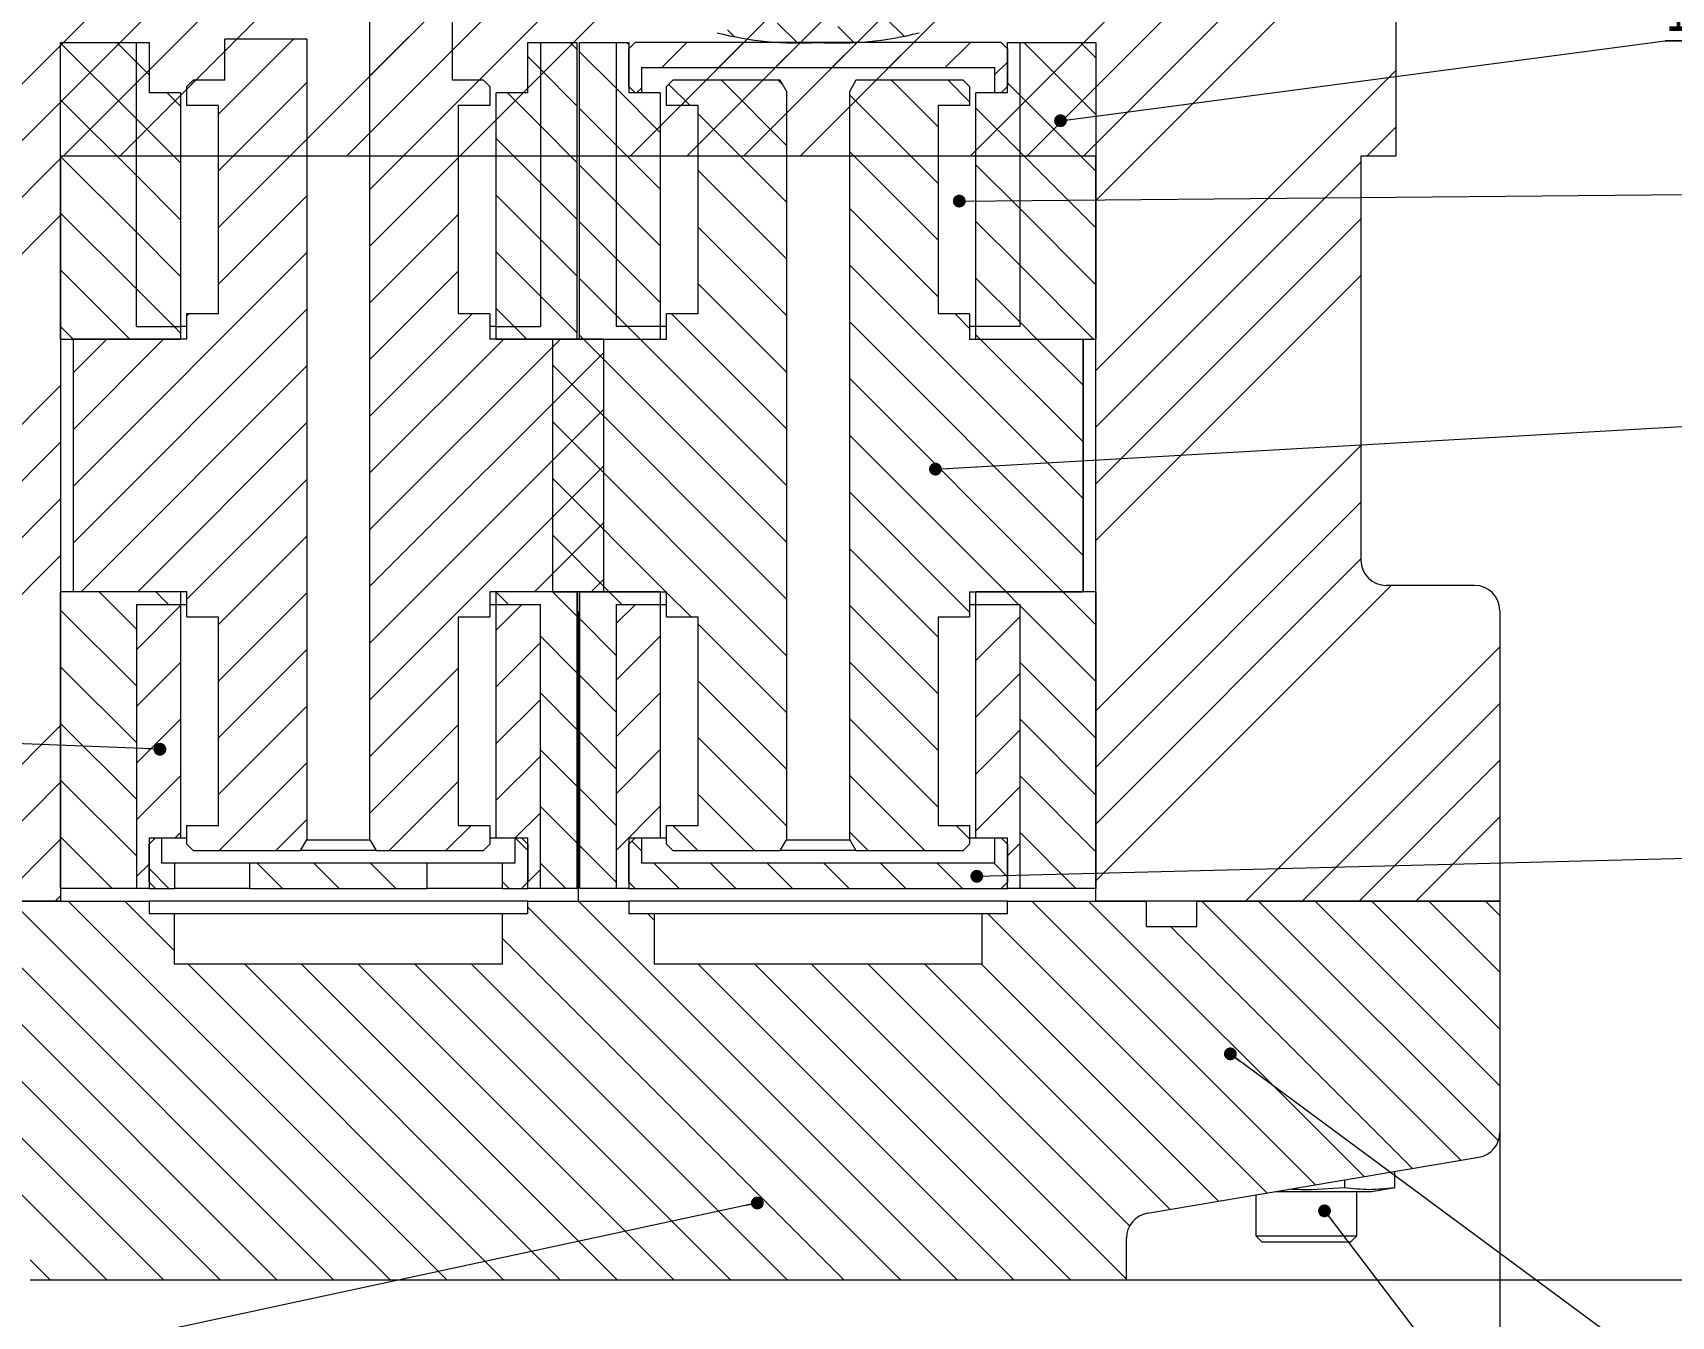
# Model space of a CAD drawing. Header units: millimetres. Extents: x 20 to 415, y 5 to 292.
# Drawn here: x 98.7 to 228.5, y 108.1 to 209.7 of the extents above; entities that cross this region are included whole.
import ezdxf

# ---------------------------------------------------------------- set-up
doc = ezdxf.new("R2010")
doc.units = ezdxf.units.MM
doc.styles.add('SLDTEXTSTYLE0', font='TXT', dxfattribs={"width": 0.7})
doc.dimstyles.new('SLDDIMSTYLE0', dxfattribs={"dimtxt": 4.10931, "dimasz": 3.302, "dimexe": 0, "dimexo": 0.0625, "dimgap": 1.027327, "dimtad": 2, "dimdec": 3, "dimrnd": 1e-09, "dimzin": 12, "dimdsep": 46, "dimtxsty": 'SLDTEXTSTYLE0', "dimsah": 1, "dimcen": 0.09, "dimadec": 0, "dimazin": 3, "dimtfac": 1, "dimtdec": 3, "dimtofl": 0, "dimtmove": 0, "dimatfit": 3, "dimfxl": 0, "dimfrac": 2, "dimtolj": 1, "dimtzin": 12, "dimarcsym": 0})

# ---------------------------------------------------------------- blocks, each defined once
blk = doc.blocks.new('_DOT')
at = {"color": 0, "linetype": 'ByBlock', "lineweight": -2}
blk.add_line((-0.5, 0), (-1, 0), dxfattribs=at)
at = {"color": 0, "linetype": 'ByBlock', "const_width": 0.5}
blk.add_lwpolyline([(-0.25, 0, 1), (0.25, 0, 1)], format="xyb", close=True, dxfattribs=at)
blk = doc.blocks.new('_D')
at = {"color": 7, "linetype": 'Continuous', "lineweight": 0}
for p, q in [((129.34, 258.93), (321.94, 258.93)), ((320.94, 258.93), (320.94, 110.93)), ((185.36, 110.93), (321.94, 110.93))]:
    blk.add_line(p, q, dxfattribs=at)
for points in [[(320.94, 258.93), (320.44, 255.63), (321.45, 255.63)], [(320.94, 110.93), (321.45, 114.23), (320.44, 114.23)]]:
    blk.add_solid(points, dxfattribs=at)
at = {"color": 7, "linetype": 'Continuous', "lineweight": 0, "insert": (315.49, 173.74), "char_height": 4.233, "attachment_point": 1, "rotation": 90, "style": 'SLDTEXTSTYLE0'}
blk.add_mtext('148', dxfattribs=at)
blk = doc.blocks.new('_D_1')
at = {"color": 7, "linetype": 'Continuous', "lineweight": 0}
for p, q in [((68.94, 140.93), (68.94, 69.93)), ((214.94, 140.93), (214.94, 69.93)), ((214.94, 70.93), (68.94, 70.93))]:
    blk.add_line(p, q, dxfattribs=at)
for points in [[(68.94, 70.93), (72.25, 70.42), (72.25, 71.44)], [(214.94, 70.93), (211.64, 71.44), (211.64, 70.42)]]:
    blk.add_solid(points, dxfattribs=at)
at = {"color": 7, "linetype": 'Continuous', "lineweight": 0, "insert": (130.32, 76.38), "char_height": 4.233, "attachment_point": 1, "style": 'SLDTEXTSTYLE0'}
blk.add_mtext('146', dxfattribs=at)
blk = doc.blocks.new('SW_NOTE_7')
at = {"color": 0, "linetype": 'Continuous', "lineweight": 0}
for p, q in [((-0.08, 0.25), (5.25, 0.25)), ((5.25, 0.25), (-0.08, 0.25)), ((-0.08, 0.25), (5.25, 0.25)), ((5.25, 0.25), (-0.08, 0.25)), ((-0.08, 0.25), (5.25, 0.25)), ((5.25, 0.25), (-0.08, 0.25))]:
    blk.add_line(p, q, dxfattribs=at)
at = {"color": 0, "linetype": 'Continuous', "lineweight": 0, "insert": (0, 4.51), "char_height": 3.5, "attachment_point": 1, "style": 'SLDTEXTSTYLE0'}
blk.add_mtext('14', dxfattribs=at)

msp = doc.modelspace()

# ---------------------------------------------------------------- hatches: boundary and pattern name
at = {"linetype": 'Continuous', "lineweight": 0}
h = msp.add_hatch(dxfattribs=at)
h.set_pattern_fill('ANSI31', style=0)
edge = h.paths.add_edge_path(flags=0)
edge.add_line((132.4441, 146.9274), (132.4441, 163.4274))
edge.add_line((132.4441, 163.4274), (134.9441, 163.4274))
edge.add_line((134.9441, 163.4274), (134.9441, 165.4274))
edge.add_line((134.9441, 165.4274), (143.9441, 165.4274))
edge.add_line((143.9441, 165.4274), (143.9441, 185.4274))
edge.add_line((143.9441, 185.4274), (134.9441, 185.4274))
edge.add_line((134.9441, 185.4274), (134.9441, 187.4274))
edge.add_line((134.9441, 187.4274), (132.4441, 187.4274))
edge.add_line((132.4441, 187.4274), (132.4441, 203.9274))
edge.add_line((132.4441, 203.9274), (134.9441, 203.9274))
edge.add_line((134.9441, 203.9274), (134.9441, 205.4274))
edge.add_line((134.9441, 205.4274), (134.4441, 205.9274))
edge.add_line((134.4441, 205.9274), (131.9441, 205.9274))
edge.add_line((131.9441, 205.9274), (131.9441, 233.9274))
edge.add_line((131.9441, 233.9274), (131.4441, 233.9274))
edge.add_arc((131.4441, 235.9274), 2, 180, 270, ccw=False)
edge.add_line((129.4441, 235.9274), (129.4441, 236.9274))
edge.add_line((129.4441, 236.9274), (129.5337, 236.9274))
edge.add_spline(control_points=[(129.5337, 236.9274), (129.6144, 237.007), (129.6963, 237.0854), (129.7792, 237.1628), (129.862, 237.2402), (129.9458, 237.3167), (130.0303, 237.3922), (130.1, 237.4546), (130.1703, 237.5165), (130.2411, 237.5778)], knot_values=[0, 0, 0, 0, 0.00034012, 0.00034012, 0.00034012, 0.00068022, 0.00068022, 0.00068022, 0.00096102, 0.00096102, 0.00096102, 0.00096102], weights=[1, 1, 1, 1, 1, 1, 1, 1, 1, 1], degree=3, periodic=0)
edge.add_line((130.2411, 237.5778), (130.2411, 256.2771))
edge.add_spline(control_points=[(130.2411, 256.2771), (130.1703, 256.3384), (130.1, 256.4002), (130.0303, 256.4626), (129.9458, 256.5382), (129.862, 256.6146), (129.7792, 256.692), (129.6963, 256.7695), (129.6144, 256.8479), (129.5337, 256.9274)], knot_values=[0.00156653, 0.00156653, 0.00156653, 0.00156653, 0.00184735, 0.00184735, 0.00184735, 0.00218746, 0.00218746, 0.00218746, 0.00252759, 0.00252759, 0.00252759, 0.00252759], weights=[1, 1, 1, 1, 1, 1, 1, 1, 1, 1], degree=3, periodic=0)
edge.add_line((129.5337, 256.9274), (129.4441, 256.9274))
edge.add_line((129.4441, 256.9274), (129.4441, 258.8274))
edge.add_line((129.4441, 258.8274), (129.3441, 258.9274))
edge.add_line((129.3441, 258.9274), (124.6441, 258.9274))
edge.add_line((124.6441, 258.9274), (124.1441, 258.0614))
edge.add_line((124.1441, 258.0614), (124.1441, 251.9274))
edge.add_line((124.1441, 251.9274), (121.7441, 251.9274))
edge.add_line((121.7441, 251.9274), (121.7441, 258.0614))
edge.add_line((121.7441, 258.0614), (121.2441, 258.9274))
edge.add_line((121.2441, 258.9274), (116.5441, 258.9274))
edge.add_line((116.5441, 258.9274), (116.4441, 258.8274))
edge.add_line((116.4441, 258.8274), (116.4441, 256.9274))
edge.add_line((116.4441, 256.9274), (116.3546, 256.9274))
edge.add_spline(control_points=[(116.3546, 256.9274), (116.2192, 256.7941), (116.0807, 256.664), (115.9399, 256.5364), (115.8708, 256.4738), (115.8012, 256.4118), (115.7311, 256.3503), (115.7032, 256.3258), (115.6752, 256.3014), (115.6472, 256.2771)], knot_values=[0, 0, 0, 0, 0.00057, 0.00057, 0.00057, 0.0008496, 0.0008496, 0.0008496, 0.00096095, 0.00096095, 0.00096095, 0.00096095], weights=[1, 1, 1, 1, 1, 1, 1, 1, 1, 1], degree=3, periodic=0)
edge.add_line((115.6472, 256.2771), (115.6472, 237.5778))
edge.add_spline(control_points=[(115.6472, 237.5778), (115.6752, 237.5535), (115.7032, 237.5291), (115.7311, 237.5046), (115.8012, 237.4431), (115.8708, 237.3811), (115.9399, 237.3185), (116.0807, 237.1909), (116.2192, 237.0608), (116.3546, 236.9274)], knot_values=[0.00156655, 0.00156655, 0.00156655, 0.00156655, 0.00167792, 0.00167792, 0.00167792, 0.00195755, 0.00195755, 0.00195755, 0.00252763, 0.00252763, 0.00252763, 0.00252763], weights=[1, 1, 1, 1, 1, 1, 1, 1, 1, 1], degree=3, periodic=0)
edge.add_line((116.3546, 236.9274), (116.4441, 236.9274))
edge.add_line((116.4441, 236.9274), (116.4441, 235.9274))
edge.add_arc((114.4441, 235.9274), 2, 270, 360, ccw=False)
edge.add_line((114.4441, 233.9274), (113.9441, 233.9274))
edge.add_line((113.9441, 233.9274), (113.9441, 210.9881))
edge.add_line((113.9441, 210.9881), (120.4441, 210.9881))
edge.add_line((120.4441, 210.9881), (120.4441, 218.9274))
edge.add_line((120.4441, 218.9274), (125.4441, 218.9274))
edge.add_line((125.4441, 218.9274), (125.4441, 145.7935))
edge.add_line((125.4441, 145.7935), (125.9441, 144.9274))
edge.add_line((125.9441, 144.9274), (134.4441, 144.9274))
edge.add_line((134.4441, 144.9274), (134.9441, 145.4274))
edge.add_line((134.9441, 145.4274), (134.9441, 146.9274))
edge.add_line((134.9441, 146.9274), (132.4441, 146.9274))
h = msp.add_hatch(dxfattribs=at)
h.set_pattern_fill('DIN 201 сталь и отлитый из стали металл', style=0, pattern_type=2)
h.set_pattern_definition([(45, (0, 0), (-13.4704, 13.4704), []), (45, (4.49, 0), (-13.4704, 13.4704), []), (45, (8.98, 0), (-13.4704, 13.4704), []), (45, (13.47, 0), (-13.4704, 13.4704), [])])
edge = h.paths.add_edge_path(flags=0)
edge.add_line((79.9441, 165.9274), (70.9441, 165.9274))
edge.add_arc((70.9441, 163.9274), 2, 90, 180)
edge.add_line((68.9441, 163.9274), (68.9441, 140.9274))
edge.add_line((68.9441, 140.9274), (100.9441, 140.9274))
edge.add_line((100.9441, 140.9274), (100.9441, 199.9274))
edge.add_line((100.9441, 199.9274), (182.9441, 199.9274))
edge.add_line((182.9441, 199.9274), (182.9441, 140.9274))
edge.add_line((182.9441, 140.9274), (214.9441, 140.9274))
edge.add_line((214.9441, 140.9274), (214.9441, 163.9274))
edge.add_arc((212.9441, 163.9274), 2, 0, 90)
edge.add_line((212.9441, 165.9274), (205.9441, 165.9274))
edge.add_arc((205.9441, 167.9274), 2, 180, 270, ccw=False)
edge.add_line((203.9441, 167.9274), (203.9441, 199.9274))
edge.add_line((203.9441, 199.9274), (206.6941, 199.9274))
edge.add_line((206.6941, 199.9274), (206.6941, 214.9274))
edge.add_line((206.6941, 214.9274), (206.7026, 214.9274))
edge.add_line((206.7026, 214.9274), (206.7026, 228.9274))
edge.add_line((206.7026, 228.9274), (144.9195, 228.9274))
edge.add_line((144.9195, 228.9274), (144.9195, 231.9274))
edge.add_line((144.9195, 231.9274), (139.9441, 231.9274))
edge.add_line((139.9441, 231.9274), (139.9441, 215.9274))
edge.add_line((139.9441, 215.9274), (136.9441, 215.9274))
edge.add_line((136.9441, 215.9274), (136.9441, 214.9274))
edge.add_line((136.9441, 214.9274), (108.9441, 214.9274))
edge.add_line((108.9441, 214.9274), (108.9441, 215.9274))
edge.add_line((108.9441, 215.9274), (105.9441, 215.9274))
edge.add_line((105.9441, 215.9274), (105.9441, 239.9274))
edge.add_line((105.9441, 239.9274), (100.9441, 239.9274))
edge.add_line((100.9441, 239.9274), (100.9441, 240.9274))
edge.add_line((100.9441, 240.9274), (98.9441, 240.9274))
edge.add_line((98.9441, 240.9274), (98.9441, 243.9274))
edge.add_line((98.9441, 243.9274), (100.9441, 243.9274))
edge.add_line((100.9441, 243.9274), (100.9441, 245.9274))
edge.add_line((100.9441, 245.9274), (87.9441, 245.9274))
edge.add_line((87.9441, 245.9274), (87.9441, 239.9274))
edge.add_line((87.9441, 239.9274), (78.2491, 239.9274))
edge.add_line((78.2491, 239.9274), (78.2491, 229.9274))
edge.add_line((78.2491, 229.9274), (78.3004, 229.9274))
edge.add_line((78.3004, 229.9274), (78.3004, 214.9274))
edge.add_line((78.3004, 214.9274), (77.1941, 214.9274))
edge.add_line((77.1941, 214.9274), (77.1941, 199.9274))
edge.add_line((77.1941, 199.9274), (79.9441, 199.9274))
edge.add_line((79.9441, 199.9274), (79.9441, 165.9274))
h.paths.add_polyline_path([(149.4441, 214.9274), (149.4441, 218.9274), (172.4441, 218.9274), (172.4441, 214.9274)], flags=0)
h = msp.add_hatch(dxfattribs=at)
h.set_pattern_fill('ANSI31', angle=90, style=0)
edge = h.paths.add_edge_path(flags=0)
edge.add_line((150.9441, 213.7705), (149.4441, 213.7815))
edge.add_line((149.4441, 213.7815), (149.4441, 210.9274))
edge.add_line((149.4441, 210.9274), (153.9441, 210.9274))
edge.add_line((153.9441, 210.9274), (153.9441, 209.9274))
edge.add_line((153.9441, 209.9274), (152.9441, 209.9274))
edge.add_line((152.9441, 209.9274), (152.9441, 209.6889))
edge.add_arc((159.378, 234.8802), 26, 255.672938, 273.453338)
edge.add_arc((162.5102, 234.8802), 26, 266.546662, 284.327062)
edge.add_line((168.9441, 209.6889), (168.9441, 209.9274))
edge.add_line((168.9441, 209.9274), (167.9441, 209.9274))
edge.add_line((167.9441, 209.9274), (167.9441, 210.9274))
edge.add_line((167.9441, 210.9274), (172.4441, 210.9274))
edge.add_line((172.4441, 210.9274), (172.4441, 213.7815))
edge.add_line((172.4441, 213.7815), (170.9441, 213.7705))
edge.add_line((170.9441, 213.7705), (170.9441, 216.2713))
edge.add_line((170.9441, 216.2713), (172.4441, 216.2823))
edge.add_line((172.4441, 216.2823), (172.4441, 218.9274))
edge.add_line((172.4441, 218.9274), (166.9441, 218.9274))
edge.add_line((166.9441, 218.9274), (166.9441, 210.9274))
edge.add_line((166.9441, 210.9274), (160.9441, 209.9274))
edge.add_line((160.9441, 209.9274), (154.9441, 210.9274))
edge.add_line((154.9441, 210.9274), (154.9441, 218.9274))
edge.add_line((154.9441, 218.9274), (149.4441, 218.9274))
edge.add_line((149.4441, 218.9274), (149.4441, 216.2823))
edge.add_line((149.4441, 216.2823), (150.9441, 216.2713))
edge.add_line((150.9441, 216.2713), (150.9441, 213.7705))
h = msp.add_hatch(dxfattribs=at)
h.set_pattern_fill('ANSI31', style=0)
h.paths.add_polyline_path([(101.9537, 185.4274), (101.9537, 165.4274), (110.9441, 165.4274), (110.9441, 163.4274), (113.4441, 163.4274), (113.4441, 146.9274), (110.9441, 146.9274), (110.9441, 145.4274), (111.4441, 144.9274), (119.9441, 144.9274), (120.4441, 145.7935), (120.4441, 209.1833), (113.9441, 209.1833), (113.9441, 205.9274), (111.4441, 205.9274), (110.9441, 205.4274), (110.9441, 203.9274), (113.4441, 203.9274), (113.4441, 187.4274), (110.9441, 187.4274), (110.9441, 185.4274)], flags=0)
h = msp.add_hatch(dxfattribs=at)
h.set_pattern_fill('ANSI31', angle=90, style=0)
h.paths.add_polyline_path([(100.9441, 208.9274), (100.9441, 185.4274), (110.4441, 185.4274), (110.4441, 186.4274), (106.9441, 186.4274), (106.9441, 208.9274)], flags=0)
h = msp.add_hatch(dxfattribs=at)
h.set_pattern_fill('ANSI31', angle=90, style=0)
h.paths.add_polyline_path([(106.9441, 208.9274), (106.9441, 186.4274), (110.4441, 186.4274), (110.4441, 204.9274), (107.9441, 204.9274), (107.9441, 208.9274)], flags=0)
h = msp.add_hatch(dxfattribs=at)
h.set_pattern_fill('ANSI31', angle=90, style=0)
h.paths.add_polyline_path([(141.8412, 185.4274), (141.8412, 208.9274), (138.9441, 208.9274), (138.9441, 186.4274), (135.4441, 186.4274), (135.4441, 185.4274)], flags=0)
h = msp.add_hatch(dxfattribs=at)
h.set_pattern_fill('ANSI31', angle=90, style=0)
h.paths.add_polyline_path([(138.9441, 186.4274), (138.9441, 208.9274), (137.9441, 208.9274), (137.9441, 204.9274), (135.4441, 204.9274), (135.4441, 186.4274)], flags=0)
h = msp.add_hatch(dxfattribs=at)
h.set_pattern_fill('ANSI31', angle=90, style=0)
h.paths.add_polyline_path([(142.047, 208.9274), (142.047, 185.4274), (148.4441, 185.4274), (148.4441, 186.4274), (144.9441, 186.4274), (144.9441, 208.9274)], flags=0)
h = msp.add_hatch(dxfattribs=at)
h.set_pattern_fill('ANSI31', angle=90, style=0)
h.paths.add_polyline_path([(144.9441, 208.9274), (144.9441, 186.4274), (148.4441, 186.4274), (148.4441, 204.9274), (145.9441, 204.9274), (145.9441, 208.9274)], flags=0)
h = msp.add_hatch(dxfattribs=at)
h.set_pattern_fill('ANSI31', style=0)
h.paths.add_polyline_path([(145.9441, 208.4274), (145.9441, 205.4274), (146.4441, 204.9274), (146.9441, 204.9274), (146.9441, 206.9274), (174.9441, 206.9274), (174.9441, 204.9274), (175.4441, 204.9274), (175.9441, 205.4274), (175.9441, 208.4274), (175.4441, 208.9274), (146.4441, 208.9274)], flags=0)
h = msp.add_hatch(dxfattribs=at)
h.set_pattern_fill('ANSI31', angle=90, style=0)
h.paths.add_polyline_path([(176.9441, 186.4274), (176.9441, 208.9274), (175.9441, 208.9274), (175.9441, 204.9274), (173.4441, 204.9274), (173.4441, 186.4274)], flags=0)
h = msp.add_hatch(dxfattribs=at)
h.set_pattern_fill('ANSI31', angle=90, style=0)
h.paths.add_polyline_path([(182.9441, 185.4274), (182.9441, 208.9274), (176.9441, 208.9274), (176.9441, 186.4274), (173.4441, 186.4274), (173.4441, 185.4274)], flags=0)
h = msp.add_hatch(dxfattribs=at)
h.set_pattern_fill('ANSI31', angle=90, style=0)
h.paths.add_polyline_path([(148.9441, 185.4274), (139.9204, 185.4274), (139.9204, 165.4274), (148.9441, 165.4274), (148.9441, 163.4274), (151.4441, 163.4274), (151.4441, 146.9274), (148.9441, 146.9274), (148.9441, 145.4274), (149.4441, 144.9274), (157.9441, 144.9274), (158.4441, 145.7935), (158.4441, 205.0614), (157.9441, 205.9274), (149.4441, 205.9274), (148.9441, 205.4274), (148.9441, 203.9274), (151.4441, 203.9274), (151.4441, 187.4274), (148.9441, 187.4274)], flags=0)
h = msp.add_hatch(dxfattribs=at)
h.set_pattern_fill('ANSI31', angle=90, style=0)
h.paths.add_polyline_path([(181.9264, 185.4274), (172.9441, 185.4274), (172.9441, 187.4274), (170.4441, 187.4274), (170.4441, 203.9274), (172.9441, 203.9274), (172.9441, 205.4274), (172.4441, 205.9274), (163.9441, 205.9274), (163.4441, 205.0614), (163.4441, 145.7935), (163.9441, 144.9274), (172.4441, 144.9274), (172.9441, 145.4274), (172.9441, 146.9274), (170.4441, 146.9274), (170.4441, 163.4274), (172.9441, 163.4274), (172.9441, 165.4274), (181.9264, 165.4274)], flags=0)
h = msp.add_hatch(dxfattribs=at)
h.set_pattern_fill('ANSI31', angle=90, style=0)
h.paths.add_polyline_path([(100.9441, 165.4274), (100.9441, 141.9274), (106.9441, 141.9274), (106.9441, 164.4274), (110.4441, 164.4274), (110.4441, 165.4274)], flags=0)
h = msp.add_hatch(dxfattribs=at)
h.set_pattern_fill('ANSI31', angle=90, style=0)
h.paths.add_polyline_path([(141.8325, 141.9274), (141.8325, 165.4274), (135.4441, 165.4274), (135.4441, 164.4274), (138.9441, 164.4274), (138.9441, 141.9274)], flags=0)
h = msp.add_hatch(dxfattribs=at)
h.set_pattern_fill('ANSI31', angle=90, style=0)
h.paths.add_polyline_path([(142.0557, 165.4274), (142.0557, 141.9274), (144.9441, 141.9274), (144.9441, 164.4274), (148.4441, 164.4274), (148.4441, 165.4274)], flags=0)
h = msp.add_hatch(dxfattribs=at)
h.set_pattern_fill('ANSI31', angle=90, style=0)
h.paths.add_polyline_path([(182.9441, 141.9274), (182.9441, 165.4274), (173.4441, 165.4274), (173.4441, 164.4274), (176.9441, 164.4274), (176.9441, 141.9274)], flags=0)
h = msp.add_hatch(dxfattribs=at)
h.set_pattern_fill('ANSI31', style=0)
h.paths.add_polyline_path([(106.9441, 164.4274), (106.9441, 141.9274), (107.9441, 141.9274), (107.9441, 145.9274), (110.4441, 145.9274), (110.4441, 164.4274)], flags=0)
h = msp.add_hatch(dxfattribs=at)
h.set_pattern_fill('ANSI31', style=0)
h.paths.add_polyline_path([(138.9441, 141.9274), (138.9441, 164.4274), (135.4441, 164.4274), (135.4441, 145.9274), (137.9441, 145.9274), (137.9441, 141.9274)], flags=0)
h = msp.add_hatch(dxfattribs=at)
h.set_pattern_fill('ANSI31', style=0)
h.paths.add_polyline_path([(144.9441, 164.4274), (144.9441, 141.9274), (145.9441, 141.9274), (145.9441, 145.9274), (148.4441, 145.9274), (148.4441, 164.4274)], flags=0)
h = msp.add_hatch(dxfattribs=at)
h.set_pattern_fill('ANSI31', style=0)
h.paths.add_polyline_path([(176.9441, 141.9274), (176.9441, 164.4274), (173.4441, 164.4274), (173.4441, 145.9274), (175.9441, 145.9274), (175.9441, 141.9274)], flags=0)
h = msp.add_hatch(dxfattribs=at)
h.set_pattern_fill('ANSI31', angle=90, style=0)
h.paths.add_polyline_path([(109.9522, 141.9274), (109.9522, 143.9274), (108.9441, 143.9274), (108.9441, 145.9274), (108.4441, 145.9274), (107.9441, 145.4274), (107.9441, 142.4274), (108.4441, 141.9274)], flags=0)
h = msp.add_hatch(dxfattribs=at)
h.set_pattern_fill('ANSI31', angle=90, style=0)
h.paths.add_polyline_path([(136.9441, 145.9274), (136.9441, 143.9274), (135.938, 143.9274), (135.938, 141.9274), (137.4441, 141.9274), (137.9441, 142.4274), (137.9441, 145.4274), (137.4441, 145.9274)], flags=0)
h = msp.add_hatch(dxfattribs=at)
h.set_pattern_fill('ANSI31', angle=90, style=0)
h.paths.add_polyline_path([(175.9441, 142.4274), (175.9441, 145.4274), (175.4441, 145.9274), (174.9441, 145.9274), (174.9441, 143.9274), (146.9441, 143.9274), (146.9441, 145.9274), (146.4441, 145.9274), (145.9441, 145.4274), (145.9441, 142.4274), (146.4441, 141.9274), (175.4441, 141.9274)], flags=0)
h = msp.add_hatch(dxfattribs=at)
h.set_pattern_fill('ANSI31', angle=90, style=0)
h.paths.add_polyline_path([(115.9398, 143.9274), (115.9398, 141.9274), (129.9502, 141.9274), (129.9502, 143.9274)], flags=0)
h = msp.add_hatch(dxfattribs=at)
h.set_pattern_fill('ANSI31', angle=90, style=0)
edge = h.paths.add_edge_path(flags=0)
edge.add_line((92.9441, 140.9274), (68.9441, 140.9274))
edge.add_line((68.9441, 140.9274), (68.9441, 122.6177))
edge.add_arc((70.9441, 122.6177), 2, 180, 260.405932)
edge.add_line((70.6108, 120.6457), (96.8579, 116.2092))
edge.add_arc((96.5245, 114.2371), 2, 0, 80.405932, ccw=False)
edge.add_line((98.5245, 114.2371), (98.5245, 110.9274))
edge.add_line((98.5245, 110.9274), (185.3637, 110.9274))
edge.add_line((185.3637, 110.9274), (185.3637, 114.2371))
edge.add_arc((187.3637, 114.2371), 2, 99.594068, 180, ccw=False)
edge.add_line((187.0304, 116.2092), (213.2775, 120.6457))
edge.add_arc((212.9441, 122.6177), 2, 279.594068, 360)
edge.add_line((214.9441, 122.6177), (214.9441, 140.9274))
edge.add_line((214.9441, 140.9274), (190.9441, 140.9274))
edge.add_line((190.9441, 140.9274), (190.9441, 138.9274))
edge.add_line((190.9441, 138.9274), (186.9441, 138.9274))
edge.add_line((186.9441, 138.9274), (186.9441, 140.9274))
edge.add_line((186.9441, 140.9274), (175.9441, 140.9274))
edge.add_line((175.9441, 140.9274), (175.9441, 139.9274))
edge.add_line((175.9441, 139.9274), (173.9441, 139.9274))
edge.add_line((173.9441, 139.9274), (173.9441, 135.9274))
edge.add_line((173.9441, 135.9274), (147.9441, 135.9274))
edge.add_line((147.9441, 135.9274), (147.9441, 139.9274))
edge.add_line((147.9441, 139.9274), (145.9441, 139.9274))
edge.add_line((145.9441, 139.9274), (145.9441, 140.9274))
edge.add_line((145.9441, 140.9274), (137.9441, 140.9274))
edge.add_line((137.9441, 140.9274), (137.9441, 139.9274))
edge.add_line((137.9441, 139.9274), (135.9441, 139.9274))
edge.add_line((135.9441, 139.9274), (135.9441, 135.9274))
edge.add_line((135.9441, 135.9274), (109.9441, 135.9274))
edge.add_line((109.9441, 135.9274), (109.9441, 139.9274))
edge.add_line((109.9441, 139.9274), (107.9441, 139.9274))
edge.add_line((107.9441, 139.9274), (107.9441, 140.9274))
edge.add_line((107.9441, 140.9274), (96.9441, 140.9274))
edge.add_line((96.9441, 140.9274), (96.9441, 138.9274))
edge.add_line((96.9441, 138.9274), (92.9441, 138.9274))
edge.add_line((92.9441, 138.9274), (92.9441, 140.9274))

# ---------------------------------------------------------------- linework, layer by layer
at = {"color": 7, "linetype": 'Continuous', "lineweight": 15}
for p, q in [((131.9441, 233.9274), (131.9441, 205.9274)), ((125.4441, 145.7935), (125.4441, 218.9274)), ((206.6941, 214.9274), (206.6941, 199.9274)), ((113.9441, 205.9274), (113.9441, 209.1833)), ((120.4441, 209.1833), (113.9441, 209.1833)), ((120.4441, 209.1833), (120.4441, 145.7935)), ((100.9441, 185.4274), (100.9441, 208.9274)), ((100.9441, 208.9274), (106.9441, 208.9274)), ((106.9441, 186.4274), (106.9441, 208.9274)), ((106.9441, 208.9274), (107.9441, 208.9274)), ((107.9441, 208.9274), (107.9441, 204.9274)), ((137.9441, 204.9274), (137.9441, 208.9274)), ((137.9441, 208.9274), (138.9441, 208.9274)), ((138.9441, 208.9274), (138.9441, 186.4274)), ((138.9441, 208.9274), (141.8412, 208.9274)), ((141.8412, 208.9274), (141.8412, 185.4274)), ((142.047, 185.4274), (142.047, 208.9274)), ((142.047, 208.9274), (144.9441, 208.9274)), ((144.9441, 208.9274), (144.9441, 186.4274)), ((144.9441, 208.9274), (145.9441, 208.9274)), ((146.4441, 208.9274), (145.9441, 208.4274)), ((145.9441, 208.9274), (145.9441, 204.9274)), ((145.9441, 205.4274), (145.9441, 208.4274)), ((175.4441, 208.9274), (146.4441, 208.9274)), ((175.9441, 208.4274), (175.4441, 208.9274)), ((175.9441, 204.9274), (175.9441, 208.9274)), ((175.9441, 208.9274), (176.9441, 208.9274)), ((175.9441, 208.4274), (175.9441, 205.4274)), ((176.9441, 186.4274), (176.9441, 208.9274)), ((176.9441, 208.9274), (182.9441, 208.9274)), ((182.9441, 208.9274), (182.9441, 185.4274)), ((146.9441, 206.9274), (174.9441, 206.9274)), ((146.9441, 206.9274), (146.9441, 204.9274)), ((174.9441, 204.9274), (174.9441, 206.9274)), ((111.4441, 205.9274), (110.9441, 205.4274)), ((110.9441, 203.9274), (110.9441, 205.4274)), ((113.9441, 205.9274), (111.4441, 205.9274)), ((134.4441, 205.9274), (131.9441, 205.9274)), ((134.9441, 205.4274), (134.4441, 205.9274)), ((134.9441, 205.4274), (134.9441, 203.9274)), ((145.9441, 205.4274), (146.4441, 204.9274)), ((149.4441, 205.9274), (148.9441, 205.4274)), ((148.9441, 203.9274), (148.9441, 205.4274)), ((157.9441, 205.9274), (149.4441, 205.9274)), ((158.4441, 205.0614), (157.9441, 205.9274)), ((163.9441, 205.9274), (163.4441, 205.0614)), ((172.4441, 205.9274), (163.9441, 205.9274)), ((172.9441, 205.4274), (172.4441, 205.9274)), ((172.9441, 205.4274), (172.9441, 203.9274)), ((175.4441, 204.9274), (175.9441, 205.4274)), ((110.4441, 204.9274), (107.9441, 204.9274)), ((110.4441, 204.9274), (110.4441, 186.4274)), ((113.4441, 203.9274), (110.9441, 203.9274)), ((113.4441, 187.4274), (113.4441, 203.9274)), ((134.9441, 203.9274), (132.4441, 203.9274)), ((132.4441, 203.9274), (132.4441, 187.4274)), ((135.4441, 186.4274), (135.4441, 204.9274)), ((137.9441, 204.9274), (135.4441, 204.9274)), ((148.4441, 204.9274), (145.9441, 204.9274)), ((146.9441, 204.9274), (146.4441, 204.9274)), ((148.4441, 204.9274), (148.4441, 186.4274)), ((151.4441, 203.9274), (148.9441, 203.9274)), ((151.4441, 187.4274), (151.4441, 203.9274)), ((158.4441, 205.0614), (158.4441, 145.7935)), ((163.4441, 145.7935), (163.4441, 205.0614)), ((170.4441, 203.9274), (170.4441, 187.4274)), ((172.9441, 203.9274), (170.4441, 203.9274)), ((173.4441, 186.4274), (173.4441, 204.9274)), ((175.9441, 204.9274), (173.4441, 204.9274)), ((175.4441, 204.9274), (174.9441, 204.9274)), ((182.9441, 199.9274), (100.9441, 199.9274)), ((100.9441, 199.9274), (100.9441, 140.9274)), ((182.9441, 140.9274), (182.9441, 199.9274)), ((206.6941, 199.9274), (203.9441, 199.9274)), ((203.9441, 199.9274), (203.9441, 167.9274)), ((110.9441, 185.4274), (110.9441, 187.4274)), ((113.4441, 187.4274), (110.9441, 187.4274)), ((134.9441, 187.4274), (132.4441, 187.4274)), ((134.9441, 187.4274), (134.9441, 185.4274)), ((148.9441, 185.4274), (148.9441, 187.4274)), ((151.4441, 187.4274), (148.9441, 187.4274)), ((172.9441, 187.4274), (170.4441, 187.4274)), ((172.9441, 187.4274), (172.9441, 185.4274)), ((106.9441, 186.4274), (110.4441, 186.4274)), ((110.9441, 186.4274), (110.4441, 186.4274)), ((110.4441, 186.4274), (110.4441, 185.4274)), ((135.4441, 186.4274), (134.9441, 186.4274)), ((135.4441, 186.4274), (138.9441, 186.4274)), ((135.4441, 185.4274), (135.4441, 186.4274)), ((148.4441, 186.4274), (144.9441, 186.4274)), ((148.4441, 186.4274), (148.4441, 185.4274)), ((148.9441, 186.4274), (148.4441, 186.4274)), ((173.4441, 186.4274), (172.9441, 186.4274)), ((173.4441, 185.4274), (173.4441, 186.4274)), ((176.9441, 186.4274), (173.4441, 186.4274)), ((100.9441, 185.4274), (110.4441, 185.4274)), ((101.9455, 185.4274), (101.9455, 165.4274)), ((110.9441, 185.4274), (101.9537, 185.4274)), ((101.9537, 165.4274), (101.9537, 185.4274)), ((143.9441, 185.4274), (134.9441, 185.4274)), ((135.4441, 185.4274), (141.8412, 185.4274)), ((139.9204, 165.4274), (139.9204, 185.4274)), ((139.9204, 185.4274), (148.9441, 185.4274)), ((142.047, 185.4274), (148.4441, 185.4274)), ((143.9441, 185.4274), (143.9441, 165.4274)), ((172.9441, 185.4274), (181.9264, 185.4274)), ((173.4441, 185.4274), (182.9441, 185.4274)), ((181.9264, 185.4274), (181.9264, 165.4274)), ((181.9307, 165.4274), (181.9307, 185.4274)), ((100.9441, 141.9274), (100.9441, 165.4274)), ((110.4441, 165.4274), (100.9441, 165.4274)), ((110.9441, 165.4274), (101.9537, 165.4274)), ((110.4441, 165.4274), (110.4441, 164.4274)), ((110.9441, 163.4274), (110.9441, 165.4274)), ((143.9441, 165.4274), (134.9441, 165.4274)), ((134.9441, 165.4274), (134.9441, 163.4274)), ((135.4441, 164.4274), (135.4441, 165.4274)), ((141.8325, 165.4274), (135.4441, 165.4274)), ((139.9204, 165.4274), (148.9441, 165.4274)), ((141.8325, 165.4274), (141.8325, 141.9274)), ((141.8953, 165.4274), (141.8953, 141.9274)), ((142.0557, 141.9274), (142.0557, 165.4274)), ((148.4441, 165.4274), (142.0557, 165.4274)), ((148.4441, 165.4274), (148.4441, 164.4274)), ((148.9441, 163.4274), (148.9441, 165.4274)), ((172.9441, 165.4274), (172.9441, 163.4274)), ((172.9441, 165.4274), (181.9264, 165.4274)), ((173.4441, 164.4274), (173.4441, 165.4274)), ((182.9441, 165.4274), (173.4441, 165.4274)), ((182.9441, 165.4274), (182.9441, 141.9274)), ((212.9441, 165.9274), (205.9441, 165.9274)), ((106.9441, 164.4274), (106.9441, 141.9274)), ((106.9441, 164.4274), (110.4441, 164.4274)), ((110.4441, 164.4274), (110.9441, 164.4274)), ((110.4441, 164.4274), (110.4441, 145.9274)), ((134.9441, 164.4274), (135.4441, 164.4274)), ((135.4441, 164.4274), (138.9441, 164.4274)), ((135.4441, 145.9274), (135.4441, 164.4274)), ((138.9441, 141.9274), (138.9441, 164.4274)), ((141.8953, 163.8236), (141.9441, 163.8236)), ((141.9441, 163.8236), (141.9441, 140.9274)), ((141.9441, 163.8236), (142.0557, 163.8236)), ((144.9441, 164.4274), (144.9441, 141.9274)), ((144.9441, 164.4274), (148.4441, 164.4274)), ((148.4441, 164.4274), (148.9441, 164.4274)), ((148.4441, 164.4274), (148.4441, 145.9274)), ((172.9441, 164.4274), (173.4441, 164.4274)), ((173.4441, 164.4274), (176.9441, 164.4274)), ((173.4441, 145.9274), (173.4441, 164.4274)), ((176.9441, 141.9274), (176.9441, 164.4274)), ((214.9441, 163.9274), (214.9441, 140.9274)), ((110.9441, 163.4274), (113.4441, 163.4274)), ((113.4441, 146.9274), (113.4441, 163.4274)), ((132.4441, 163.4274), (134.9441, 163.4274)), ((132.4441, 163.4274), (132.4441, 146.9274)), ((148.9441, 163.4274), (151.4441, 163.4274)), ((151.4441, 146.9274), (151.4441, 163.4274)), ((170.4441, 163.4274), (170.4441, 146.9274)), ((170.4441, 163.4274), (172.9441, 163.4274)), ((110.9441, 145.4274), (110.9441, 146.9274)), ((110.9441, 146.9274), (113.4441, 146.9274)), ((132.4441, 146.9274), (134.9441, 146.9274)), ((134.9441, 146.9274), (134.9441, 145.4274)), ((148.9441, 145.4274), (148.9441, 146.9274)), ((148.9441, 146.9274), (151.4441, 146.9274)), ((170.4441, 146.9274), (172.9441, 146.9274)), ((172.9441, 146.9274), (172.9441, 145.4274)), ((108.4441, 145.9274), (107.9441, 145.4274)), ((107.9441, 145.9274), (110.4441, 145.9274)), ((107.9441, 145.9274), (107.9441, 141.9274)), ((107.9441, 142.4274), (107.9441, 145.4274)), ((108.4441, 145.9274), (108.9441, 145.9274)), ((108.9441, 145.9274), (108.9441, 143.9274)), ((110.4441, 145.9274), (110.9441, 145.9274)), ((110.9441, 145.4274), (111.4441, 144.9274)), ((119.9441, 144.9274), (120.4441, 145.7935)), ((120.4441, 145.7935), (125.4441, 145.7935)), ((125.4441, 145.7935), (125.9441, 144.9274)), ((134.4441, 144.9274), (134.9441, 145.4274)), ((134.9441, 145.9274), (135.4441, 145.9274)), ((135.4441, 145.9274), (137.9441, 145.9274)), ((136.9441, 145.9274), (137.4441, 145.9274)), ((136.9441, 143.9274), (136.9441, 145.9274)), ((137.9441, 145.4274), (137.4441, 145.9274)), ((137.9441, 141.9274), (137.9441, 145.9274)), ((137.9441, 145.4274), (137.9441, 142.4274)), ((146.4441, 145.9274), (145.9441, 145.4274)), ((145.9441, 145.9274), (145.9441, 141.9274)), ((145.9441, 145.9274), (148.4441, 145.9274)), ((145.9441, 142.4274), (145.9441, 145.4274)), ((146.4441, 145.9274), (146.9441, 145.9274)), ((146.9441, 145.9274), (146.9441, 143.9274)), ((148.4441, 145.9274), (148.9441, 145.9274)), ((148.9441, 145.4274), (149.4441, 144.9274)), ((157.9441, 144.9274), (158.4441, 145.7935)), ((158.4441, 145.7935), (163.4441, 145.7935)), ((163.4441, 145.7935), (163.9441, 144.9274)), ((172.4441, 144.9274), (172.9441, 145.4274)), ((172.9441, 145.9274), (173.4441, 145.9274)), ((173.4441, 145.9274), (175.9441, 145.9274)), ((174.9441, 143.9274), (174.9441, 145.9274)), ((174.9441, 145.9274), (175.4441, 145.9274)), ((175.9441, 145.4274), (175.4441, 145.9274)), ((175.9441, 141.9274), (175.9441, 145.9274)), ((175.9441, 145.4274), (175.9441, 142.4274)), ((111.4441, 144.9274), (119.9441, 144.9274)), ((125.9441, 144.9274), (119.9441, 144.9274)), ((125.9441, 144.9274), (134.4441, 144.9274)), ((149.4441, 144.9274), (157.9441, 144.9274)), ((163.9441, 144.9274), (157.9441, 144.9274)), ((163.9441, 144.9274), (172.4441, 144.9274)), ((109.9522, 143.9274), (108.9441, 143.9274)), ((109.9522, 143.9274), (109.9522, 141.9274)), ((115.9398, 143.9274), (109.9522, 143.9274)), ((115.9398, 141.9274), (115.9398, 143.9274)), ((129.9502, 143.9274), (115.9398, 143.9274)), ((129.9502, 143.9274), (129.9502, 141.9274)), ((135.938, 143.9274), (129.9502, 143.9274)), ((135.938, 141.9274), (135.938, 143.9274)), ((136.9441, 143.9274), (135.938, 143.9274)), ((174.9441, 143.9274), (146.9441, 143.9274)), ((106.9441, 141.9274), (100.9441, 141.9274)), ((107.9441, 141.9274), (106.9441, 141.9274)), ((107.9441, 142.4274), (108.4441, 141.9274)), ((107.9441, 141.9274), (108.4441, 141.9274)), ((108.4441, 141.9274), (109.9522, 141.9274)), ((115.9398, 141.9274), (109.9522, 141.9274)), ((115.9398, 141.9274), (129.9502, 141.9274)), ((135.938, 141.9274), (129.9502, 141.9274)), ((135.938, 141.9274), (137.4441, 141.9274)), ((137.4441, 141.9274), (137.9441, 142.4274)), ((137.4441, 141.9274), (137.9441, 141.9274)), ((138.9441, 141.9274), (137.9441, 141.9274)), ((141.8325, 141.9274), (138.9441, 141.9274)), ((141.8325, 141.9274), (141.8953, 141.9274)), ((144.9441, 141.9274), (142.0557, 141.9274)), ((145.9441, 141.9274), (144.9441, 141.9274)), ((145.9441, 142.4274), (146.4441, 141.9274)), ((145.9441, 141.9274), (146.4441, 141.9274)), ((146.4441, 141.9274), (175.4441, 141.9274)), ((175.4441, 141.9274), (175.9441, 142.4274)), ((175.4441, 141.9274), (175.9441, 141.9274)), ((176.9441, 141.9274), (175.9441, 141.9274)), ((182.9441, 141.9274), (176.9441, 141.9274)), ((100.9441, 140.9274), (68.9441, 140.9274)), ((96.9441, 140.9274), (107.9441, 140.9274)), ((107.9441, 140.9274), (107.9441, 139.9274)), ((137.9441, 140.9274), (107.9441, 140.9274)), ((137.9441, 139.9274), (137.9441, 140.9274)), ((137.9441, 140.9274), (145.9441, 140.9274)), ((145.9441, 140.9274), (145.9441, 139.9274)), ((175.9441, 140.9274), (145.9441, 140.9274)), ((175.9441, 139.9274), (175.9441, 140.9274)), ((175.9441, 140.9274), (186.9441, 140.9274)), ((214.9441, 140.9274), (182.9441, 140.9274)), ((186.9441, 138.9274), (186.9441, 140.9274)), ((190.9441, 138.9274), (190.9441, 140.9274)), ((190.9441, 140.9274), (214.9441, 140.9274)), ((214.9441, 140.9274), (214.9441, 122.6177)), ((109.9441, 139.9274), (107.9441, 139.9274)), ((109.9441, 139.9274), (109.9441, 135.9274)), ((135.9441, 139.9274), (109.9441, 139.9274)), ((135.9441, 135.9274), (135.9441, 139.9274)), ((137.9441, 139.9274), (135.9441, 139.9274)), ((147.9441, 139.9274), (145.9441, 139.9274)), ((147.9441, 139.9274), (147.9441, 135.9274)), ((173.9441, 139.9274), (147.9441, 139.9274)), ((173.9441, 135.9274), (173.9441, 139.9274)), ((175.9441, 139.9274), (173.9441, 139.9274)), ((186.9441, 138.9274), (190.9441, 138.9274)), ((135.9441, 135.9274), (109.9441, 135.9274)), ((173.9441, 135.9274), (147.9441, 135.9274)), ((187.0304, 116.2092), (213.2775, 120.6457)), ((206.6044, 119.5178), (206.6044, 118.2323)), ((202.6447, 118.8485), (202.6447, 118.2323)), ((204.7776, 117.9274), (206.3483, 118.1866)), ((206.3451, 118.2058), (206.6044, 118.2323)), ((195.6255, 117.662), (195.6255, 114.4274)), ((197.1959, 117.9274), (204.7776, 117.9274)), ((203.6255, 114.4274), (203.6255, 117.9274)), ((185.3637, 110.9274), (185.3637, 114.2371)), ((195.6255, 114.4274), (196.1255, 113.9274)), ((195.6255, 114.4274), (202.9742, 114.4274)), ((202.9742, 114.4274), (203.6255, 114.4274)), ((203.1255, 113.9274), (203.6255, 114.4274)), ((202.5556, 113.9274), (196.1255, 113.9274)), ((203.1255, 113.9274), (202.5556, 113.9274)), ((98.5245, 110.9274), (185.3637, 110.9274))]:
    msp.add_line(p, q, dxfattribs=at)
at = {"color": 7, "linetype": 'Continuous', "lineweight": 0}
for p, q in [((180.1428, 202.727), (228.0473, 209.0608)), ((172.1245, 196.3595), (229.8225, 196.8715)), ((170.2379, 175.1347), (229.8225, 178.5283)), ((108.8048, 152.9528), (53.6095, 155.0963)), ((173.5159, 142.8966), (229.8225, 144.3271)), ((193.5974, 128.8329), (229.8225, 102.0786)), ((156.1325, 117.0239), (51.2426, 94.5046)), ((201.0561, 116.4016), (229.8225, 78.6466))]:
    msp.add_line(p, q, dxfattribs=at)
at = {"color": 7, "linetype": 'Continuous', "lineweight": 15}
for centre, radius, start, end in [((159.378, 234.8802), 26, 255.672938, 273.453338), ((162.5102, 234.8802), 26, 266.546662, 284.327062), ((205.9441, 167.9274), 2, 180, 270), ((212.9441, 163.9274), 2, 0, 90), ((212.9441, 122.6177), 2, 279.594068, 0), ((187.3637, 114.2371), 2, 99.594068, 180)]:
    msp.add_arc(centre, radius, start, end, dxfattribs=at)
for points, knots in [([(202.6447, 118.2323), (201.4858, 118.1395), (200.0405, 118.0238), (198.5952, 118.1004), (198.3088, 118.1156)], [0, 0, 0, 0, 0.80183954, 1, 1, 1, 1]), ([(206.6044, 118.2323), (205.9469, 118.1551), (204.627, 118.0002), (203.3071, 118.1548), (202.6447, 118.2323)], [0, 0, 0, 0, 0.49818034, 1, 1, 1, 1])]:
    msp.add_open_spline(points, degree=3, knots=knots, dxfattribs=at)

# ---------------------------------------------------------------- block references
at = {"color": 7, "linetype": 'Continuous', "lineweight": 0}
msp.add_blockref('SW_NOTE_7', (228.1241, 208.8083), dxfattribs=at)
at = {"color": 7, "linetype": 'Continuous', "lineweight": 0, "xscale": 1.016, "yscale": 1.016}
for p, rotation in [((180.1428, 202.727, 26.8867), 187.531878307986), ((172.1245, 196.3595, 21.2966), 180.5083803811068), ((170.2379, 175.1347, 26.8867), 183.2596816585277), ((108.8048, 152.9528, 26.8867), 357.77603456951), ((173.5159, 142.8966, 26.8867), 181.4552990830105), ((193.5974, 128.8329, 26.8867), 143.5520693968405), ((156.1325, 117.0239, 5.0105), 12.11712254738046), ((201.0561, 116.4016, 1.1512), 127.3045955655836)]:
    msp.add_blockref('_DOT', p, dxfattribs=dict(at, rotation=rotation))

# ---------------------------------------------------------------- dimensions: what is measured, and where the dimension line sits
at = {"color": 7, "linetype": 'Continuous', "lineweight": 0}
dim = msp.add_linear_dim(base=(320.9441, 110.9274), p1=(129.3441, 258.9274), p2=(185.3637, 110.9274), angle=90, dimstyle='SLDDIMSTYLE0', dxfattribs=at)
dim.commit()
dim.dimension.update_dxf_attribs({"geometry": '_D', "text_midpoint": (320.9441, 178.44), "dimtype": 160})
dim = msp.add_linear_dim(base=(68.9441, 70.9274), p1=(214.9441, 140.9274), p2=(68.9441, 140.9274), dimstyle='SLDDIMSTYLE0', dxfattribs=at)
dim.commit()
dim.dimension.update_dxf_attribs({"geometry": '_D_1', "text_midpoint": (135.0266, 70.9274), "dimtype": 160})

doc.saveas('drawing.dxf')
